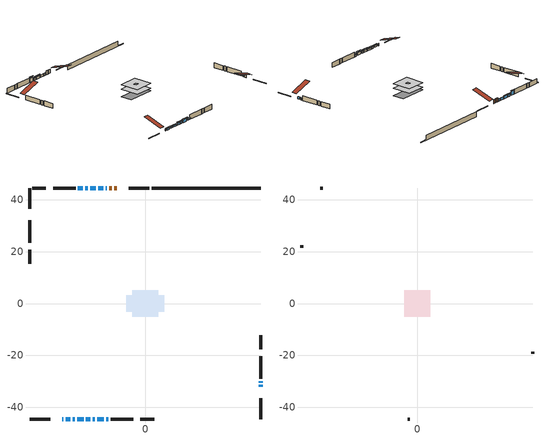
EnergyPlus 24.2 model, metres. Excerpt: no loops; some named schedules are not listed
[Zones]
conditioned space
 floor outside (Floor1 construction): -0.95,-0.95 -0.95,0.95 0.95,0.95 0.95,-0.95 z1.24
 floor outside (Floor2 construction): -0.75,-0.75 -0.75,0.75 0.75,0.75 0.75,-0.75 z1.24
 floor adiabatic (AdiabaticFloorConstruction): -5.09,-5.09 -5.09,5.09 5.09,5.09 5.09,-5.09 z1.24
 floor foundation (Slab1 construction): -7.31,-3.2 -7.31,3.2 7.31,3.2 7.31,-3.2 z-1.39
 wall outside (RimJoist1 construction): 1.52,44.51 -6.41,44.51 / -44.51,-44.51 -36.58,-44.51 / -44.51,44.51 -44.51,36.58 / 44.51,-44.51 44.51,-36.58 z1.24:1.54
 wall outside (AdiabaticWallConstruction 1): -10.92,44.51 -12,44.51 / -12.93,44.51 -13.84,44.51 z1.24:3.27
 wall outside (AdiabaticWallConstruction): -32.08,-44.51 -31.55,-44.51 / 44.51,-32.08 44.51,-31.4 / -14.77,44.51 -15.32,44.51 / -16.24,44.51 -18.11,44.51 / 44.51,-30.48 44.51,-29.93 / -19.04,44.51 -21.17,44.51 z1.24:2.46; -30.63,-44.51 -28.93,-44.51 / -26.26,-44.51 -23.76,-44.51 z1.24:2.05; -28,-44.51 -27.18,-44.51 / -15.04,-44.51 -14.23,-44.51 z1.24:2.06; -22.84,-44.51 -21.13,-44.51 / -20.21,-44.51 -19.39,-44.51 z1.24:2.38; -18.46,-44.51 -15.97,-44.51 z1.24:2.64; -22.1,44.51 -23.17,44.51 z1.24:2.31; -24.1,44.51 -25.93,44.51 z1.24:3.27
 wall outside (Wall1 construction): -26.86,44.51 -35.49,44.51 / -13.3,-44.51 -4.67,-44.51 / -44.51,32.07 -44.51,23.44 / 44.51,-29 44.51,-20.37 z1.24:3.68
 wall outside (Wall4 construction): -38.28,44.51 -43.58,44.51 / -1.88,-44.51 3.43,-44.51 / -44.51,20.65 -44.51,15.35 / 44.51,-17.58 44.51,-12.28 z1.24:3.68
 wall foundation (FoundationWall1 construction): 2.45,44.51,-1.39 2.45,44.51,1.24 40.31,44.51,1.24 40.31,44.51,-1.02 44.51,44.51,-1.02 44.51,44.51,-1.39
 window (WindowConstruction 8): -32.07,-44.51 -31.56,-44.51 z1.24:2.46
 window (WindowConstruction 7): 44.51,-32.07 44.51,-31.4 z1.24:2.46
 window (WindowConstruction 9): -30.63,-44.51 -28.93,-44.51 z1.24:2.05
 window (WindowConstruction 10): -28,-44.51 -27.18,-44.51 z1.24:2.05
 window (WindowConstruction 11): -26.25,-44.51 -23.76,-44.51 z1.24:2.05
 window (WindowConstruction 12): -14.77,44.51 -15.31,44.51 z1.24:2.46
 window (WindowConstruction 13): -16.24,44.51 -18.11,44.51 z1.24:2.46
 window (WindowConstruction 14): 44.51,-30.48 44.51,-29.93 z1.24:2.46
 window (WindowConstruction): -22.84,-44.51 -21.13,-44.51 z1.24:2.38
 window (WindowConstruction 1): -20.21,-44.51 -19.39,-44.51 z1.24:2.38
 window (WindowConstruction 2): -18.46,-44.51 -15.97,-44.51 z1.24:2.64
 window (WindowConstruction 3): -15.04,-44.51 -14.23,-44.51 z1.24:2.05
 window (WindowConstruction 4): -19.04,44.51 -21.17,44.51 z1.24:2.46
 window (WindowConstruction 5): -22.1,44.51 -23.17,44.51 z1.24:2.31
 window (WindowConstruction 6): -24.1,44.51 -25.93,44.51 z1.24:3.27
 door (Door): -10.92,44.51 -12,44.51 z1.24:3.27
 door (Door 1): -12.93,44.51 -13.84,44.51 z1.24:3.27
 ceiling adiabatic (AdiabaticFloorConstruction): 5.09,-5.09 5.09,5.09 -5.09,5.09 -5.09,-5.09 z1.24
attic - vented
 floor to conditioned space (Floor3 construction Reversed): -0.76,-0.76 -0.76,0.76 0.76,0.76 0.76,-0.76 z3.68
 floor to conditioned space (Floor4 construction Reversed): -5.09,-5.09 -5.09,5.09 5.09,5.09 5.09,-5.09 z3.68
 wall outside (Wall2 construction): -36.42,44.51 -37.35,44.51 / -3.74,-44.51 -2.81,-44.51 / -44.51,22.51 -44.51,21.58 / 44.51,-19.44 44.51,-18.51 z1.24:3.68
 roof outside (Roof1 construction): -9.99,44.51,3.68 -9.99,34.48,7.02 -7.34,34.48,7.02 -7.34,44.51,3.68; -33,-44.51,3.68 -33,-34.48,7.02 -35.65,-34.48,7.02 -35.65,-44.51,3.68; -44.51,33,3.68 -34.48,33,7.02 -34.48,35.65,7.02 -44.51,35.65,3.68; 44.51,-33,3.68 34.48,-33,7.02 34.48,-35.65,7.02 44.51,-35.65,3.68
shading: -28.55,-44.51 -31.01,-44.51 -31.01,-45.12 -28.55,-45.12 z2.43; -26.8,-44.51 -28.38,-44.51 -28.38,-45.12 -26.8,-45.12 z2.43; -23.38,-44.51 -26.64,-44.51 -26.64,-45.12 -23.38,-45.12 z2.43; -20.67,-44.51 -23.3,-44.51 -23.3,-44.97 -20.67,-44.97 z2.84; -18.93,-44.51 -20.67,-44.51 -20.67,-44.97 -18.93,-44.97 z2.84; -15.51,-44.51 -18.92,-44.51 -18.92,-44.97 -15.51,-44.97 z3.1; -13.77,-44.51 -15.5,-44.51 -15.5,-45.58 -13.77,-45.58 z2.51; -21.63,44.51 -18.58,44.51 -18.58,44.97 -21.63,44.97 z2.92; -23.63,44.51 -21.64,44.51 -21.64,44.97 -23.63,44.97 z2.77; -26.39,44.51 -23.64,44.51 -23.64,44.97 -26.39,44.97 z3.73
[Building]
Building 1: Terrain=Suburbs
[Site:Location]
Moncton Intl AP_NB: Latitude {deg}=46.11; Longitude {deg}=-64.68; Time Zone {hr}=-4; Elevation {m}=71; Keep Site Location Information=Yes
[Site:GroundTemperature:Shallow]
1.33672, -0.726403, -0.891626, 0.0874321, 4.0178, 7.92987, 11.3214, 13.4699, 13.6524, 11.905, 8.59993, 4.80787
[Site:WaterMainsTemperature]
Calculation Method=Schedule; Temperature Schedule=mains temperature schedule
[Material] Roughness=Rough; Thermal Absorptance=0.9
Name | Thickness {m} | Conductivity {W/m-K} | Density {kg/m3} | Specific Heat {J/kg-K} | Solar Absorptance | Visible Absorptance
asphalt or fiberglass shingles | 0.00635 | 0.162714 | 1121.4 | 1465.45 | 0.4 | 0.4
ceiling loosefill ins | 0.338667 | 0.0480833 | 16.02 | 1046.75 | 0.7 | 0.7
ceiling stud and cavity | 0.1397 | 0.455953 | 65.682 | 1177.47 | 0.7 | 0.7
ceiling stud and cavity 1 | 0.1397 | 0.088546 | 65.682 | 1177.47 | 0.7 | 0.7
concrete 4.0 in. | 0.1016 | 1.803125 | 2242.8 | 837.4 | 0.7 | 0.7
concrete 8.0 in. | 0.2032 | 1.803125 | 2242.8 | 837.4 | 0.7 | 0.7
door material | 0.04445 | 0.0451087 | 512.64 | 1214.23 | 0.7 | 0.7
exterior vertical ins | 0.0898603 | 0.029427 | 32.04 | 1214.23 | 0.7 | 0.7
floor covering | 0.0127 | 0.0433444 | 54.468 | 1339.84 | 0.6 | 0.6
floor rigid ins; wall rigid ins | 0.051816 | 0.029427 | 32.04 | 1214.23 | 0.7 | 0.7
floor rigid ins 1; wall rigid ins 1 | 0.512978 | 0.029427 | 32.04 | 1214.23 | 0.7 | 0.7
floor stud and cavity | 0.1397 | 0.0967298 | 92.3553 | 1139.71 | 0.7 | 0.7
floor stud and cavity 1 | 0.1397 | 0.0961437 | 92.3553 | 1139.71 | 0.7 | 0.7
floor stud and cavity 2 | 0.1397 | 1.75129 | 37.0049 | 1207.88 | 0.7 | 0.7
furniture material conditioned space 1 | 0.1524 | 0.115458 | 640.8 | 1214.23 | 0.6 | 0.6
gypsum board | 0.0127 | 0.160291 | 801 | 837.4 | 0.6 | 0.6
gypsum board 1 | 0.0127 | 0.160291 | 801 | 837.4 | 0.7 | 0.7
osb sheathing 0.5 in. | 0.0127 | 0.115458 | 512.64 | 1214.23 | 0.7 | 0.7
osb sheathing 0.75 in. | 0.01905 | 0.115458 | 512.64 | 1214.23 | 0.7 | 0.7
osb sheathing 2.0 in. | 0.0508 | 0.115458 | 512.64 | 1214.23 | 0.7 | 0.7
rim joist rigid ins | 0.103632 | 0.029427 | 32.04 | 1214.23 | 0.7 | 0.7
rim joist stud and cavity | 0.0508 | 0.0617007 | 125.044 | 1163.47 | 0.6 | 0.6
wall stud and cavity | 0.1397 | 0.170256 | 139.0536 | 1170.24 | 0.7 | 0.7
wall stud and cavity 1 | 0.0889 | 6.1454 | 50.32683 | 1063.81 | 0.6 | 0.6
wall stud and cavity 2 | 0.1397 | 0.203377 | 139.0536 | 1170.24 | 0.7 | 0.7
wall stud and cavity 3 | 0.0889 | 0.380278 | 52.3479 | 1209.89 | 0.7 | 0.7
wall stud and cavity 4 | 0.0889 | 0.391764 | 83.0341 | 1211.67 | 0.7 | 0.7
wood siding | 0.0254 | 0.102417 | 544.68 | 1172.36 | 0.4 | 0.4
wood siding 1 | 0.00254 | 0.102417 | 544.68 | 1172.36 | 0.4 | 0.4
wood siding 2; wood siding 3; wood siding 4 | 0.0254 | 0.102417 | 544.68 | 1172.36 | 0.7 | 0.7
[WindowMaterial:SimpleGlazingSystem]
Name | U-Factor {W/m2-K} | Solar Heat Gain Coefficient
WindowMaterial | 2.09064 | 0.55
WindowMaterial 1 | 2.174674 | 0.49
WindowMaterial 10 | 2.23202 | 0.45
WindowMaterial 11 | 1.98389 | 0.62
WindowMaterial 12 | 2.15821 | 0.5
WindowMaterial 2 | 1.94869 | 0.65
WindowMaterial 3 | 2.03216 | 0.58
WindowMaterial 4 | 2.137767 | 0.52
WindowMaterial 5 | 2.09689 | 0.54
WindowMaterial 6 | 2.12414 | 0.55
WindowMaterial 7 | 2.03329 | 0.58
WindowMaterial 8 | 3.08997 | 0.62
WindowMaterial 9 | 2.12868 | 0.52
[Construction]
AdiabaticFloorConstruction: floor stud and cavity 2, floor rigid ins 1, osb sheathing 0.75 in., floor covering
AdiabaticWallConstruction: wood siding 3, wall rigid ins 1, wall stud and cavity 3, gypsum board
AdiabaticWallConstruction 1: wood siding 4, wall rigid ins 1, wall stud and cavity 3, gypsum board
Door; Door 1: door material
Floor1 construction: floor stud and cavity, floor rigid ins, osb sheathing 0.75 in., floor covering
Floor2 construction: floor stud and cavity 1, floor rigid ins, osb sheathing 0.75 in., floor covering
Floor3 construction Reversed: gypsum board, ceiling stud and cavity, ceiling loosefill ins
Floor4 construction Reversed: gypsum board, ceiling stud and cavity 1, ceiling loosefill ins
FoundationWall1 construction: concrete 8.0 in., gypsum board 1
furniture construction conditioned space 1: furniture material conditioned space 1
PartitionWallConstruction: gypsum board, wall stud and cavity 4, gypsum board
RimJoist1 construction: wood siding 2, rim joist rigid ins, osb sheathing 2.0 in., rim joist stud and cavity
Roof1 construction: asphalt or fiberglass shingles
Slab1 construction: concrete 4.0 in.
Wall1 construction: wood siding, wall rigid ins, osb sheathing 0.5 in., wall stud and cavity, gypsum board
Wall2 construction: wood siding 1, wall stud and cavity 1
Wall4 construction: wood siding, wall rigid ins, osb sheathing 0.5 in., wall stud and cavity 2, gypsum board
WindowConstruction: WindowMaterial
WindowConstruction 1: WindowMaterial 1
WindowConstruction 10; WindowConstruction 12; WindowConstruction 14: WindowMaterial 10
WindowConstruction 11: WindowMaterial 11
WindowConstruction 13: WindowMaterial 12
WindowConstruction 2: WindowMaterial 2
WindowConstruction 3: WindowMaterial 3
WindowConstruction 4: WindowMaterial 4
WindowConstruction 5: WindowMaterial 5
WindowConstruction 6: WindowMaterial 6
WindowConstruction 7: WindowMaterial 7
WindowConstruction 8: WindowMaterial 8
WindowConstruction 9: WindowMaterial 9
[Zone] Multiplier=1; Part of Total Floor Area=Yes
Name | Volume {m3}
attic - vented | 57.5918
conditioned space | 516
[Space]
Name | Zone | Volume {m3}
attic - vented 1 | attic - vented | 57.5918
conditioned space 1 | conditioned space | 516
[ZoneInfiltration:EffectiveLeakageArea]
infil attic - vented 1: Zone or Space=attic - vented 1; Schedule=Always On Discrete; Effective Air Leakage Area {cm2}=3744.35; Stack Coefficient=0.000402103; Wind Coefficient=1.35484e-05
[ZoneMixing]
whole house fan mix: Zone or Space=attic - vented; Schedule=Always On Continuous; Design Flow Rate Calculation Method=Flow/Zone; Design Flow Rate {m3/s}=0; Source Zone or Space=conditioned space
[SurfaceProperty:ExposedFoundationPerimeter]
Slab1: Exposed Perimeter Calculation Method=TotalExposedPerimeter; Total Exposed Perimeter {m}=42.062
[InternalMass] Zone or ZoneList=conditioned space; Space or SpaceList=conditioned space 1
Name | Construction | Surface Area {m2}
furniture mass conditioned space 1 | furniture construction conditioned space 1 | 81.2801
partition wall mass | PartitionWallConstruction | 203.2
[Lights]
interior lighting: Zone or ZoneList or Space or SpaceList=conditioned space 1; Schedule=interior lighting schedule; Design Level Calculation Method=LightingLevel; Lighting Level {W}=343.2; Return Air Fraction=0; Fraction Radiant=0.6; Fraction Visible=0.2; Fraction Replaceable=1
[People]
occupants: Zone or ZoneList or Space or SpaceList=conditioned space 1; Number of People Schedule=occupants schedule; Number of People Calculation Method=People; Number of People=3; Fraction Radiant=0.314171; Sensible Heat Fraction=0.56303; Activity Level Schedule=occupants activity schedule; Carbon Dioxide Generation Rate {m3/s-W}=0; Enable ASHRAE 55 Comfort Warnings=No; Mean Radiant Temperature Calculation Type=EnclosureAveraged
[ElectricEquipment] Zone or ZoneList or Space or SpaceList=conditioned space 1; Design Level Calculation Method=EquipmentLevel
Name | Schedule | Design Level {W} | Fraction Latent | Fraction Radiant | Fraction Lost
clothes dryer | clothes dryer schedule | 140.772 | 0.015 | 0.081 | 0.85
clothes washer | clothes washer schedule | 32.1985 | 0.03 | 0.162 | 0.7
cooking range | cooking range schedule | 215.147 | 0.08 | 0.432 | 0.2
dishwasher | dishwasher schedule | 66.8632 | 0.3 | 0.18 | 0.4
fridge | fridge schedule | 72.9452 | 0 | 0.6 | 0
mech vent house fan | mech vent house fan schedule | 19.9167 | 0 | 0 | 0.5
mech vent house fan cfis | mech vent house fan cfis schedule | 0 | 0 | 0 | 0
mech vent range fan 0 | mech vent range fan 0 schedule | 57 | 0 | 0 | 1
misc plug loads | misc plug loads schedule | 494.7 | 0.045 | 0.513 | 0.1
whole house fan | Always On Discrete | 0 | 0 | 0 | 1
[OtherEquipment] Zone or ZoneList or Space or SpaceList=conditioned space 1; Design Level Calculation Method=EquipmentLevel
Name | Fuel Type | Schedule | Design Level {W} | Fraction Latent | Fraction Radiant | Fraction Lost
clothes dryer 1 | Electricity | clothes dryer schedule | 0 | 0.015 | 0.081 | 0.85
cooking range 1 | Electricity | cooking range schedule | 0 | 0.08 | 0.432 | 0.2
general water use latent | None | general water use schedule | 62.594 | 1 | 0 | 0
general water use sensible | None | general water use schedule | -61.6891 | 0 | 0.6 | 0
mech vent house fan latent load | None | Always On Discrete | 0 | 1 | 0 | 0
mech vent house fan sensible load | None | Always On Discrete | 0 | 0 | 0 | 0
water heater energy adjustment1 | Electricity | Always On Discrete | 0.01 | 0 | 0 | 1
[ZoneInfiltration:DesignFlowRate] Zone or ZoneList or Space or SpaceList=conditioned space 1; Schedule=Always On Discrete; Design Flow Rate Calculation Method=Flow/Zone; Design Flow Rate {m3/s}=0
infil flow; natural vent flow; whole house fan flow
[ZoneControl:Thermostat]
conditioned space Thermostat: Zone or ZoneList=conditioned space; Control Type Schedule=conditioned space Thermostat Schedule; Control 1=conditioned space temperature setpoint; Temperature Difference Between Cutout And Setpoint {deltaC}=0
[ThermostatSetpoint:DualSetpoint]
conditioned space temperature setpoint: Heating Setpoint Temperature Schedule=heating setpoint; Cooling Setpoint Temperature Schedule=cooling setpoint
[Zone equipment]
conditioned space: electric baseboard
[Foundation:Kiva]
Foundation Kiva 1: Initial Indoor Air Temperature {C}=18; Wall Height Above Grade {m}=1.23999; Wall Depth Below Slab {m}=0.2032; Custom Block Material Name 1=exterior vertical ins; Custom Block Depth 1 {m}=2.63; Custom Block X Position 1 {m}=0.2159; Custom Block Z Position 1 {m}=0
[Foundation:Kiva:Settings]
Soil Conductivity {W/m-K}=0.849921; Soil Density {kg/m3}=1842.3; Soil Specific Heat {J/kg-K}=418.7; Ground Solar Absorptivity=0.9; Ground Thermal Absorptivity=0.9; Ground Surface Roughness {m}=0.03; Far-Field Width {m}=40; Deep-Ground Boundary Condition=ZeroFlux; Deep-Ground Depth {m}=40; Minimum Cell Dimension {m}=0.2; Maximum Cell Growth Coefficient=3; Simulation Timestep=Timestep
[Exterior:Lights]
exterior lighting: Schedule=exterior lighting schedule; Design Level {W}=75.6
[EnergyManagementSystem:Sensor] Output:Variable or Output:Meter Index Key=conditioned space
Name | Output:Variable or Output:Meter
conditioned_space_clg_unmet_s | Zone Cooling Setpoint Not Met Time
conditioned_space_htg_unmet_s | Zone Heating Setpoint Not Met Time
fridge_tin_s; tin_s; tin_s_1 | Zone Mean Air Temperature
tout_s | Zone Outdoor Air Drybulb Temperature
win_s | Zone Air Humidity Ratio
[Schedule:Constant]
Name | Hourly Value
Always On Continuous; mech vent house fan schedule; mech vent house fan cfis schedule; Always On Discrete | 1
occupants activity schedule | 117.228
fridge schedule | 0
[Schedule:Week:Daily]
interior lighting schedule Week Rule - Jan1-Jan27: interior lighting schedule day, interior lighting schedule day, interior lighting schedule day, interior lighting schedule day, interior lighting schedule day, interior lighting schedule day, interior lighting schedule day, interior lighting schedule default day, interior lighting schedule default day, interior lighting schedule default day, interior lighting schedule default day, interior lighting schedule default day
interior lighting schedule Week Rule - Jan28-Feb3: interior lighting schedule day, interior lighting schedule day, interior lighting schedule day, interior lighting schedule day, interior lighting schedule day 1, interior lighting schedule day 1, interior lighting schedule day 1, interior lighting schedule default day, interior lighting schedule default day, interior lighting schedule default day, interior lighting schedule default day, interior lighting schedule default day
interior lighting schedule Week Rule - Feb4-Feb24: interior lighting schedule day 1, interior lighting schedule day 1, interior lighting schedule day 1, interior lighting schedule day 1, interior lighting schedule day 1, interior lighting schedule day 1, interior lighting schedule day 1, interior lighting schedule default day, interior lighting schedule default day, interior lighting schedule default day, interior lighting schedule default day, interior lighting schedule default day
interior lighting schedule Week Rule - Feb25-Mar3: interior lighting schedule day 1, interior lighting schedule day 1, interior lighting schedule day 1, interior lighting schedule day 1, interior lighting schedule day 2, interior lighting schedule day 2, interior lighting schedule day 2, interior lighting schedule default day, interior lighting schedule default day, interior lighting schedule default day, interior lighting schedule default day, interior lighting schedule default day
interior lighting schedule Week Rule - Mar4-Mar31: interior lighting schedule day 2, interior lighting schedule day 2, interior lighting schedule day 2, interior lighting schedule day 2, interior lighting schedule day 2, interior lighting schedule day 2, interior lighting schedule day 2, interior lighting schedule default day, interior lighting schedule default day, interior lighting schedule default day, interior lighting schedule default day, interior lighting schedule default day
interior lighting schedule Week Rule - Apr1-Apr28: interior lighting schedule day 3, interior lighting schedule day 3, interior lighting schedule day 3, interior lighting schedule day 3, interior lighting schedule day 3, interior lighting schedule day 3, interior lighting schedule day 3, interior lighting schedule default day, interior lighting schedule default day, interior lighting schedule default day, interior lighting schedule default day, interior lighting schedule default day
interior lighting schedule Week Rule - Apr29-May5: interior lighting schedule day 3, interior lighting schedule day 3, interior lighting schedule day 4, interior lighting schedule day 4, interior lighting schedule day 4, interior lighting schedule day 4, interior lighting schedule day 4, interior lighting schedule default day, interior lighting schedule default day, interior lighting schedule default day, interior lighting schedule default day, interior lighting schedule default day
interior lighting schedule Week Rule - May6-May26: interior lighting schedule day 4, interior lighting schedule day 4, interior lighting schedule day 4, interior lighting schedule day 4, interior lighting schedule day 4, interior lighting schedule day 4, interior lighting schedule day 4, interior lighting schedule default day, interior lighting schedule default day, interior lighting schedule default day, interior lighting schedule default day, interior lighting schedule default day
interior lighting schedule Week Rule - May27-Jun2: interior lighting schedule day 4, interior lighting schedule day 4, interior lighting schedule day 4, interior lighting schedule day 4, interior lighting schedule day 4, interior lighting schedule day 5, interior lighting schedule day 5, interior lighting schedule default day, interior lighting schedule default day, interior lighting schedule default day, interior lighting schedule default day, interior lighting schedule default day
interior lighting schedule Week Rule - Jun3-Jun30: interior lighting schedule day 5, interior lighting schedule day 5, interior lighting schedule day 5, interior lighting schedule day 5, interior lighting schedule day 5, interior lighting schedule day 5, interior lighting schedule day 5, interior lighting schedule default day, interior lighting schedule default day, interior lighting schedule default day, interior lighting schedule default day, interior lighting schedule default day
interior lighting schedule Week Rule - Jul1-Jul28: interior lighting schedule day 6, interior lighting schedule day 6, interior lighting schedule day 6, interior lighting schedule day 6, interior lighting schedule day 6, interior lighting schedule day 6, interior lighting schedule day 6, interior lighting schedule default day, interior lighting schedule default day, interior lighting schedule default day, interior lighting schedule default day, interior lighting schedule default day
interior lighting schedule Week Rule - Jul29-Aug4: interior lighting schedule day 6, interior lighting schedule day 6, interior lighting schedule day 6, interior lighting schedule day 7, interior lighting schedule day 7, interior lighting schedule day 7, interior lighting schedule day 7, interior lighting schedule default day, interior lighting schedule default day, interior lighting schedule default day, interior lighting schedule default day, interior lighting schedule default day
interior lighting schedule Week Rule - Aug5-Aug25: interior lighting schedule day 7, interior lighting schedule day 7, interior lighting schedule day 7, interior lighting schedule day 7, interior lighting schedule day 7, interior lighting schedule day 7, interior lighting schedule day 7, interior lighting schedule default day, interior lighting schedule default day, interior lighting schedule default day, interior lighting schedule default day, interior lighting schedule default day
interior lighting schedule Week Rule - Aug26-Sep1: interior lighting schedule day 7, interior lighting schedule day 7, interior lighting schedule day 7, interior lighting schedule day 7, interior lighting schedule day 7, interior lighting schedule day 7, interior lighting schedule day 8, interior lighting schedule default day, interior lighting schedule default day, interior lighting schedule default day, interior lighting schedule default day, interior lighting schedule default day
interior lighting schedule Week Rule - Sep2-Sep29: interior lighting schedule day 8, interior lighting schedule day 8, interior lighting schedule day 8, interior lighting schedule day 8, interior lighting schedule day 8, interior lighting schedule day 8, interior lighting schedule day 8, interior lighting schedule default day, interior lighting schedule default day, interior lighting schedule default day, interior lighting schedule default day, interior lighting schedule default day
interior lighting schedule Week Rule - Sep30-Oct6: interior lighting schedule day 8, interior lighting schedule day 9, interior lighting schedule day 9, interior lighting schedule day 9, interior lighting schedule day 9, interior lighting schedule day 9, interior lighting schedule day 9, interior lighting schedule default day, interior lighting schedule default day, interior lighting schedule default day, interior lighting schedule default day, interior lighting schedule default day
interior lighting schedule Week Rule - Oct7-Oct27: interior lighting schedule day 9, interior lighting schedule day 9, interior lighting schedule day 9, interior lighting schedule day 9, interior lighting schedule day 9, interior lighting schedule day 9, interior lighting schedule day 9, interior lighting schedule default day, interior lighting schedule default day, interior lighting schedule default day, interior lighting schedule default day, interior lighting schedule default day
interior lighting schedule Week Rule - Oct28-Nov3: interior lighting schedule day 9, interior lighting schedule day 9, interior lighting schedule day 9, interior lighting schedule day 9, interior lighting schedule day 10, interior lighting schedule day 10, interior lighting schedule day 10, interior lighting schedule default day, interior lighting schedule default day, interior lighting schedule default day, interior lighting schedule default day, interior lighting schedule default day
interior lighting schedule Week Rule - Nov4-Nov24: interior lighting schedule day 10, interior lighting schedule day 10, interior lighting schedule day 10, interior lighting schedule day 10, interior lighting schedule day 10, interior lighting schedule day 10, interior lighting schedule day 10, interior lighting schedule default day, interior lighting schedule default day, interior lighting schedule default day, interior lighting schedule default day, interior lighting schedule default day
interior lighting schedule Week Rule - Nov25-Dec1: interior lighting schedule day 10, interior lighting schedule day 10, interior lighting schedule day 10, interior lighting schedule day 10, interior lighting schedule day 10, interior lighting schedule day 10, interior lighting schedule day 11, interior lighting schedule default day, interior lighting schedule default day, interior lighting schedule default day, interior lighting schedule default day, interior lighting schedule default day
interior lighting schedule Week Rule - Dec2-Dec31: interior lighting schedule day 11, interior lighting schedule day 11, interior lighting schedule day 11, interior lighting schedule day 11, interior lighting schedule day 11, interior lighting schedule day 11, interior lighting schedule day 11, interior lighting schedule default day, interior lighting schedule default day, interior lighting schedule default day, interior lighting schedule default day, interior lighting schedule default day
occupants schedule Week Rule - Jan1-Dec31: occupants schedule day, occupants schedule day, occupants schedule day, occupants schedule day, occupants schedule day, occupants schedule day, occupants schedule day, occupants schedule default day, occupants schedule default day, occupants schedule default day, occupants schedule default day, occupants schedule default day
clothes dryer schedule Week Rule - Jan1-Dec31: clothes dryer schedule day, clothes dryer schedule day, clothes dryer schedule day, clothes dryer schedule day, clothes dryer schedule day, clothes dryer schedule day, clothes dryer schedule day, clothes dryer schedule default day, clothes dryer schedule default day, clothes dryer schedule default day, clothes dryer schedule default day, clothes dryer schedule default day
clothes washer schedule Week Rule - Jan1-Dec31: clothes washer schedule day, clothes washer schedule day, clothes washer schedule day, clothes washer schedule day, clothes washer schedule day, clothes washer schedule day, clothes washer schedule day, clothes washer schedule default day, clothes washer schedule default day, clothes washer schedule default day, clothes washer schedule default day, clothes washer schedule default day
cooking range schedule Week Rule - Jan1-Dec31: cooking range schedule day, cooking range schedule day, cooking range schedule day, cooking range schedule day, cooking range schedule day, cooking range schedule day, cooking range schedule day, cooking range schedule default day, cooking range schedule default day, cooking range schedule default day, cooking range schedule default day, cooking range schedule default day
dishwasher schedule Week Rule - Jan1-Dec31: dishwasher schedule day, dishwasher schedule day, dishwasher schedule day, dishwasher schedule day, dishwasher schedule day, dishwasher schedule day, dishwasher schedule day, dishwasher schedule default day, dishwasher schedule default day, dishwasher schedule default day, dishwasher schedule default day, dishwasher schedule default day
mech vent range fan 0 schedule Week Rule - Jan1-Dec31: mech vent range fan 0 schedule day, mech vent range fan 0 schedule day, mech vent range fan 0 schedule day, mech vent range fan 0 schedule day, mech vent range fan 0 schedule day, mech vent range fan 0 schedule day, mech vent range fan 0 schedule day, mech vent range fan 0 schedule default day, mech vent range fan 0 schedule default day, mech vent range fan 0 schedule default day, mech vent range fan 0 schedule default day, mech vent range fan 0 schedule default day
misc plug loads schedule Week Rule - Jan1-Dec31: misc plug loads schedule day, misc plug loads schedule day, misc plug loads schedule day, misc plug loads schedule day, misc plug loads schedule day, misc plug loads schedule day, misc plug loads schedule day, misc plug loads schedule default day, misc plug loads schedule default day, misc plug loads schedule default day, misc plug loads schedule default day, misc plug loads schedule default day
general water use schedule Week Rule - Jan1-Dec31: general water use schedule day, general water use schedule day, general water use schedule day, general water use schedule day, general water use schedule day, general water use schedule day, general water use schedule day, general water use schedule default day, general water use schedule default day, general water use schedule default day, general water use schedule default day, general water use schedule default day
exterior lighting schedule Week Rule - Jan1-Jan27: exterior lighting schedule day, exterior lighting schedule day, exterior lighting schedule day, exterior lighting schedule day, exterior lighting schedule day, exterior lighting schedule day, exterior lighting schedule day, exterior lighting schedule default day, exterior lighting schedule default day, exterior lighting schedule default day, exterior lighting schedule default day, exterior lighting schedule default day
exterior lighting schedule Week Rule - Jan28-Feb3: exterior lighting schedule day, exterior lighting schedule day, exterior lighting schedule day, exterior lighting schedule day, exterior lighting schedule day 1, exterior lighting schedule day 1, exterior lighting schedule day 1, exterior lighting schedule default day, exterior lighting schedule default day, exterior lighting schedule default day, exterior lighting schedule default day, exterior lighting schedule default day
exterior lighting schedule Week Rule - Feb4-Feb24: exterior lighting schedule day 1, exterior lighting schedule day 1, exterior lighting schedule day 1, exterior lighting schedule day 1, exterior lighting schedule day 1, exterior lighting schedule day 1, exterior lighting schedule day 1, exterior lighting schedule default day, exterior lighting schedule default day, exterior lighting schedule default day, exterior lighting schedule default day, exterior lighting schedule default day
exterior lighting schedule Week Rule - Feb25-Mar3: exterior lighting schedule day 1, exterior lighting schedule day 1, exterior lighting schedule day 1, exterior lighting schedule day 1, exterior lighting schedule day 2, exterior lighting schedule day 2, exterior lighting schedule day 2, exterior lighting schedule default day, exterior lighting schedule default day, exterior lighting schedule default day, exterior lighting schedule default day, exterior lighting schedule default day
exterior lighting schedule Week Rule - Mar4-Mar31: exterior lighting schedule day 2, exterior lighting schedule day 2, exterior lighting schedule day 2, exterior lighting schedule day 2, exterior lighting schedule day 2, exterior lighting schedule day 2, exterior lighting schedule day 2, exterior lighting schedule default day, exterior lighting schedule default day, exterior lighting schedule default day, exterior lighting schedule default day, exterior lighting schedule default day
exterior lighting schedule Week Rule - Apr1-Apr28: exterior lighting schedule day 3, exterior lighting schedule day 3, exterior lighting schedule day 3, exterior lighting schedule day 3, exterior lighting schedule day 3, exterior lighting schedule day 3, exterior lighting schedule day 3, exterior lighting schedule default day, exterior lighting schedule default day, exterior lighting schedule default day, exterior lighting schedule default day, exterior lighting schedule default day
exterior lighting schedule Week Rule - Apr29-May5: exterior lighting schedule day 3, exterior lighting schedule day 3, exterior lighting schedule day 4, exterior lighting schedule day 4, exterior lighting schedule day 4, exterior lighting schedule day 4, exterior lighting schedule day 4, exterior lighting schedule default day, exterior lighting schedule default day, exterior lighting schedule default day, exterior lighting schedule default day, exterior lighting schedule default day
exterior lighting schedule Week Rule - May6-May26: exterior lighting schedule day 4, exterior lighting schedule day 4, exterior lighting schedule day 4, exterior lighting schedule day 4, exterior lighting schedule day 4, exterior lighting schedule day 4, exterior lighting schedule day 4, exterior lighting schedule default day, exterior lighting schedule default day, exterior lighting schedule default day, exterior lighting schedule default day, exterior lighting schedule default day
exterior lighting schedule Week Rule - May27-Jun2: exterior lighting schedule day 4, exterior lighting schedule day 4, exterior lighting schedule day 4, exterior lighting schedule day 4, exterior lighting schedule day 4, exterior lighting schedule day 5, exterior lighting schedule day 5, exterior lighting schedule default day, exterior lighting schedule default day, exterior lighting schedule default day, exterior lighting schedule default day, exterior lighting schedule default day
exterior lighting schedule Week Rule - Jun3-Jun30: exterior lighting schedule day 5, exterior lighting schedule day 5, exterior lighting schedule day 5, exterior lighting schedule day 5, exterior lighting schedule day 5, exterior lighting schedule day 5, exterior lighting schedule day 5, exterior lighting schedule default day, exterior lighting schedule default day, exterior lighting schedule default day, exterior lighting schedule default day, exterior lighting schedule default day
exterior lighting schedule Week Rule - Jul1-Jul28: exterior lighting schedule day 6, exterior lighting schedule day 6, exterior lighting schedule day 6, exterior lighting schedule day 6, exterior lighting schedule day 6, exterior lighting schedule day 6, exterior lighting schedule day 6, exterior lighting schedule default day, exterior lighting schedule default day, exterior lighting schedule default day, exterior lighting schedule default day, exterior lighting schedule default day
exterior lighting schedule Week Rule - Jul29-Aug4: exterior lighting schedule day 6, exterior lighting schedule day 6, exterior lighting schedule day 6, exterior lighting schedule day 7, exterior lighting schedule day 7, exterior lighting schedule day 7, exterior lighting schedule day 7, exterior lighting schedule default day, exterior lighting schedule default day, exterior lighting schedule default day, exterior lighting schedule default day, exterior lighting schedule default day
exterior lighting schedule Week Rule - Aug5-Aug25: exterior lighting schedule day 7, exterior lighting schedule day 7, exterior lighting schedule day 7, exterior lighting schedule day 7, exterior lighting schedule day 7, exterior lighting schedule day 7, exterior lighting schedule day 7, exterior lighting schedule default day, exterior lighting schedule default day, exterior lighting schedule default day, exterior lighting schedule default day, exterior lighting schedule default day
exterior lighting schedule Week Rule - Aug26-Sep1: exterior lighting schedule day 7, exterior lighting schedule day 7, exterior lighting schedule day 7, exterior lighting schedule day 7, exterior lighting schedule day 7, exterior lighting schedule day 7, exterior lighting schedule day 8, exterior lighting schedule default day, exterior lighting schedule default day, exterior lighting schedule default day, exterior lighting schedule default day, exterior lighting schedule default day
[Schedule:Year]
interior lighting schedule: interior lighting schedule Week Rule - Jan1-Jan27, 1, 1, 1, 27, interior lighting schedule Week Rule - Jan28-Feb3, 1, 28, 2, 3, interior lighting schedule Week Rule - Feb4-Feb24, 2, 4, 2, 24, interior lighting schedule Week Rule - Feb25-Mar3, 2, 25, 3, 3, interior lighting schedule Week Rule - Mar4-Mar31, 3, 4, 3, 31, interior lighting schedule Week Rule - Apr1-Apr28, 4, 1, 4, 28, interior lighting schedule Week Rule - Apr29-May5, 4, 29, 5, 5, interior lighting schedule Week Rule - May6-May26, 5, 6, 5, 26, interior lighting schedule Week Rule - May27-Jun2, 5, 27, 6, 2, interior lighting schedule Week Rule - Jun3-Jun30, 6, 3, 6, 30, interior lighting schedule Week Rule - Jul1-Jul28, 7, 1, 7, 28, interior lighting schedule Week Rule - Jul29-Aug4, 7, 29, 8, 4, interior lighting schedule Week Rule - Aug5-Aug25, 8, 5, 8, 25, interior lighting schedule Week Rule - Aug26-Sep1, 8, 26, 9, 1, interior lighting schedule Week Rule - Sep2-Sep29, 9, 2, 9, 29, interior lighting schedule Week Rule - Sep30-Oct6, 9, 30, 10, 6, interior lighting schedule Week Rule - Oct7-Oct27, 10, 7, 10, 27, interior lighting schedule Week Rule - Oct28-Nov3, 10, 28, 11, 3, interior lighting schedule Week Rule - Nov4-Nov24, 11, 4, 11, 24, interior lighting schedule Week Rule - Nov25-Dec1, 11, 25, 12, 1, interior lighting schedule Week Rule - Dec2-Dec31, 12, 2, 12, 31
occupants schedule: occupants schedule Week Rule - Jan1-Dec31, 1, 1, 12, 31
clothes dryer schedule: clothes dryer schedule Week Rule - Jan1-Dec31, 1, 1, 12, 31
clothes washer schedule: clothes washer schedule Week Rule - Jan1-Dec31, 1, 1, 12, 31
cooking range schedule: cooking range schedule Week Rule - Jan1-Dec31, 1, 1, 12, 31
dishwasher schedule: dishwasher schedule Week Rule - Jan1-Dec31, 1, 1, 12, 31
mech vent range fan 0 schedule: mech vent range fan 0 schedule Week Rule - Jan1-Dec31, 1, 1, 12, 31
misc plug loads schedule: misc plug loads schedule Week Rule - Jan1-Dec31, 1, 1, 12, 31
general water use schedule: general water use schedule Week Rule - Jan1-Dec31, 1, 1, 12, 31
exterior lighting schedule: exterior lighting schedule Week Rule - Jan1-Jan27, 1, 1, 1, 27, exterior lighting schedule Week Rule - Jan28-Feb3, 1, 28, 2, 3, exterior lighting schedule Week Rule - Feb4-Feb24, 2, 4, 2, 24, exterior lighting schedule Week Rule - Feb25-Mar3, 2, 25, 3, 3, exterior lighting schedule Week Rule - Mar4-Mar31, 3, 4, 3, 31, exterior lighting schedule Week Rule - Apr1-Apr28, 4, 1, 4, 28, exterior lighting schedule Week Rule - Apr29-May5, 4, 29, 5, 5, exterior lighting schedule Week Rule - May6-May26, 5, 6, 5, 26, exterior lighting schedule Week Rule - May27-Jun2, 5, 27, 6, 2, exterior lighting schedule Week Rule - Jun3-Jun30, 6, 3, 6, 30, exterior lighting schedule Week Rule - Jul1-Jul28, 7, 1, 7, 28, exterior lighting schedule Week Rule - Jul29-Aug4, 7, 29, 8, 4, exterior lighting schedule Week Rule - Aug5-Aug25, 8, 5, 8, 25, exterior lighting schedule Week Rule - Aug26-Sep1, 8, 26, 9, 1, exterior lighting schedule Week Rule - Sep2-Sep29, 9, 2, 9, 29, exterior lighting schedule Week Rule - Sep30-Oct6, 9, 30, 10, 6, exterior lighting schedule Week Rule - Oct7-Oct27, 10, 7, 10, 27, exterior lighting schedule Week Rule - Oct28-Nov3, 10, 28, 11, 3, exterior lighting schedule Week Rule - Nov4-Nov24, 11, 4, 11, 24, exterior lighting schedule Week Rule - Nov25-Dec1, 11, 25, 12, 1, exterior lighting schedule Week Rule - Dec2-Dec31, 12, 2, 12, 31
[Schedule:Compact]
conditioned space Thermostat Schedule: Through: 12/31, For: AllDays, Until: 24:00, 4
mains temperature schedule: Through: 01/01, For: AllDays, Until: 24:00, 6.09, Through: 01/02, For: AllDays, Until: 24:00, 6.02167, Through: 01/03, For: AllDays, Until: 24:00, 5.95444, Through: 01/04, For: AllDays, Until: 24:00, 5.88833, Through: 01/05, For: AllDays, Until: 24:00, 5.82333, Through: 01/06, For: AllDays, Until: 24:00, 5.75944, Through: 01/07, For: AllDays, Until: 24:00, 5.69667, Through: 01/08, For: AllDays, Until: 24:00, 5.635, Through: 01/09, For: AllDays, Until: 24:00, 5.57444, Through: 01/10, For: AllDays, Until: 24:00, 5.515, Through: 01/11, For: AllDays, Until: 24:00, 5.45722, Through: 01/12, For: AllDays, Until: 24:00, 5.4, Through: 01/13, For: AllDays, Until: 24:00, 5.34444, Through: 01/14, For: AllDays, Until: 24:00, 5.29, Through: 01/15, For: AllDays, Until: 24:00, 5.23667, Through: 01/16, For: AllDays, Until: 24:00, 5.18444, Through: 01/17, For: AllDays, Until: 24:00, 5.13389, Through: 01/18, For: AllDays, Until: 24:00, 5.085, Through: 01/19, For: AllDays, Until: 24:00, 5.03667, Through: 01/20, For: AllDays, Until: 24:00, 4.99, Through: 01/21, For: AllDays, Until: 24:00, 4.94444, Through: 01/22, For: AllDays, Until: 24:00, 4.90056, Through: 01/23, For: AllDays, Until: 24:00, 4.85833, Through: 01/24, For: AllDays, Until: 24:00, 4.81722, Through: 01/25, For: AllDays, Until: 24:00, 4.77722, Through: 01/26, For: AllDays, Until: 24:00, 4.73889, Through: 01/27, For: AllDays, Until: 24:00, 4.70167, Through: 01/28, For: AllDays, Until: 24:00, 4.66611, Through: 01/29, For: AllDays, Until: 24:00, 4.63222, Through: 01/30, For: AllDays, Until: 24:00, 4.59944, Through: 01/31, For: AllDays, Until: 24:00, 4.56833, Through: 02/01, For: AllDays, Until: 24:00, 4.53889, Through: 02/02, For: AllDays, Until: 24:00, 4.51056, Through: 02/03, For: AllDays, Until: 24:00, 4.48389, Through: 02/04, For: AllDays, Until: 24:00, 4.45889, Through: 02/05, For: AllDays, Until: 24:00, 4.435, Through: 02/06, For: AllDays, Until: 24:00, 4.41278, Through: 02/07, For: AllDays, Until: 24:00, 4.39222, Through: 02/08, For: AllDays, Until: 24:00, 4.37333, Through: 02/09, For: AllDays, Until: 24:00, 4.35556, Through: 02/10, For: AllDays, Until: 24:00, 4.33944, Through: 02/11, For: AllDays, Until: 24:00, 4.325, Through: 02/12, For: AllDays, Until: 24:00, 4.31222, Through: 02/13, For: AllDays, Until: 24:00, 4.30056, Through: 02/14, For: AllDays, Until: 24:00, 4.29056, Through: 02/15, For: AllDays, Until: 24:00, 4.28222, Through: 02/16, For: AllDays, Until: 24:00, 4.27556, Through: 02/17, For: AllDays, Until: 24:00, 4.27056, Through: 02/18, For: AllDays, Until: 24:00, 4.26667, Through: 02/19, For: AllDays, Until: 24:00, 4.265, Through: 02/20, For: AllDays, Until: 24:00, 4.26444, Through: 02/21, For: AllDays, Until: 24:00, 4.26556, Through: 02/22, For: AllDays, Until: 24:00, 4.26833, Through: 02/23, For: AllDays, Until: 24:00, 4.27222, Through: 02/24, For: AllDays, Until: 24:00, 4.27833, Through: 02/25, For: AllDays, Until: 24:00, 4.28556, Through: 02/26, For: AllDays, Until: 24:00, 4.29444, Through: 02/27, For: AllDays, Until: 24:00, 4.305, Through: 02/28, For: AllDays, Until: 24:00, 4.31667, Through: 03/01, For: AllDays, Until: 24:00, 4.33056, Through: 03/02, For: AllDays, Until: 24:00, 4.34556, Through: 03/03, For: AllDays, Until: 24:00, 4.36222, Through: 03/04, For: AllDays, Until: 24:00, 4.38, Through: 03/05, For: AllDays, Until: 24:00, 4.4, Through: 03/06, For: AllDays, Until: 24:00, 4.42111, Through: 03/07, For: AllDays, Until: 24:00, 4.44389, Through: 03/08, For: AllDays, Until: 24:00, 4.46833, Through: 03/09, For: AllDays, Until: 24:00, 4.49389, Through: 03/10, For: AllDays, Until: 24:00, 4.52111, Through: 03/11, For: AllDays, Until: 24:00, 4.55, Through: 03/12, For: AllDays, Until: 24:00, 4.58, Through: 03/13, For: AllDays, Until: 24:00, 4.61167, Through: 03/14, For: AllDays, Until: 24:00, 4.645, Through: 03/15, For: AllDays, Until: 24:00, 4.67944, Through: 03/16, For: AllDays, Until: 24:00, 4.71556, Through: 03/17, For: AllDays, Until: 24:00, 4.75333, Through: 03/18, For: AllDays, Until: 24:00, 4.79222, Through: 03/19, For: AllDays, Until: 24:00, 4.83222, Through: 03/20, For: AllDays, Until: 24:00, 4.87444, Through: 03/21, For: AllDays, Until: 24:00, 4.91722, Through: 03/22, For: AllDays, Until: 24:00, 4.96167, Through: 03/23, For: AllDays, Until: 24:00, 5.00778, Through: 03/24, For: AllDays, Until: 24:00, 5.055, Through: 03/25, For: AllDays, Until: 24:00, 5.10333, Through: 03/26, For: AllDays, Until: 24:00, 5.15333, Through: 03/27, For: AllDays, Until: 24:00, 5.20444, Through: 03/28, For: AllDays, Until: 24:00, 5.25667, Through: 03/29, For: AllDays, Until: 24:00, 5.31056, Through: 03/30, For: AllDays, Until: 24:00, 5.36556, Through: 03/31, For: AllDays, Until: 24:00, 5.42167, Through: 04/01, For: AllDays, Until: 24:00, 5.47889, Through: 04/02, For: AllDays, Until: 24:00, 5.53778, Through: 04/03, For: AllDays, Until: 24:00, 5.59722, Through: 04/04, For: AllDays, Until: 24:00, 5.65833, Through: 04/05, For: AllDays, Until: 24:00, 5.72056, Through: 04/06, For: AllDays, Until: 24:00, 5.78389, Through: 04/07, For: AllDays, Until: 24:00, 5.84833, Through: 04/08, For: AllDays, Until: 24:00, 5.91333, Through: 04/09, For: AllDays, Until: 24:00, 5.98, Through: 04/10, For: AllDays, Until: 24:00, 6.04778, Through: 04/11, For: AllDays, Until: 24:00, 6.11667, Through: 04/12, For: AllDays, Until: 24:00, 6.18611, Through: 04/13, For: AllDays, Until: 24:00, 6.25667, Through: 04/14, For: AllDays, Until: 24:00, 6.32833, Through: 04/15, For: AllDays, Until: 24:00, 6.40111, Through: 04/16, For: AllDays, Until: 24:00, 6.47444, Through: 04/17, For: AllDays, Until: 24:00, 6.54889, Through: 04/18, For: AllDays, Until: 24:00, 6.62444, Through: 04/19, For: AllDays, Until: 24:00, 6.70056, Through: 04/20, For: AllDays, Until: 24:00, 6.77722, Through: 04/21, For: AllDays, Until: 24:00, 6.85556, Through: 04/22, For: AllDays, Until: 24:00, 6.93389, Through: 04/23, For: AllDays, Until: 24:00, 7.01333, Through: 04/24, For: AllDays, Until: 24:00, 7.09333, Through: 04/25, For: AllDays, Until: 24:00, 7.17444, Through: 04/26, For: AllDays, Until: 24:00, 7.25611, Through: 04/27, For: AllDays, Until: 24:00, 7.33833, Through: 04/28, For: AllDays, Until: 24:00, 7.42111, Through: 04/29, For: AllDays, Until: 24:00, 7.505, Through: 04/30, For: AllDays, Until: 24:00, 7.58889, Through: 05/01, For: AllDays, Until: 24:00, 7.67389, Through: 05/02, For: AllDays, Until: 24:00, 7.75889, Through: 05/03, For: AllDays, Until: 24:00, 7.845, Through: 05/04, For: AllDays, Until: 24:00, 7.93111, Through: 05/05, For: AllDays, Until: 24:00, 8.01833, Through: 05/06, For: AllDays, Until: 24:00, 8.10556, Through: 05/07, For: AllDays, Until: 24:00, 8.19333, Through: 05/08, For: AllDays, Until: 24:00, 8.28111, Through: 05/09, For: AllDays, Until: 24:00, 8.36944, Through: 05/10, For: AllDays, Until: 24:00, 8.45833, Through: 05/11, For: AllDays, Until: 24:00, 8.54778, Through: 05/12, For: AllDays, Until: 24:00, 8.63722, Through: 05/13, For: AllDays, Until: 24:00, 8.72667, Through: 05/14, For: AllDays, Until: 24:00, 8.81667, Through: 05/15, For: AllDays, Until: 24:00, 8.90722, Through: 05/16, For: AllDays, Until: 24:00, 8.99722, Through: 05/17, For: AllDays, Until: 24:00, 9.08778, Through: 05/18, For: AllDays, Until: 24:00, 9.17889, Through: 05/19, For: AllDays, Until: 24:00, 9.26944, Through: 05/20, For: AllDays, Until: 24:00, 9.36056, Through: 05/21, For: AllDays, Until: 24:00, 9.45111, Through: 05/22, For: AllDays, Until: 24:00, 9.54222, Through: 05/23, For: AllDays, Until: 24:00, 9.63333, Through: 05/24, For: AllDays, Until: 24:00, 9.72389, Through: 05/25, For: AllDays, Until: 24:00, 9.815, Through: 05/26, For: AllDays, Until: 24:00, 9.90556, Through: 05/27, For: AllDays, Until: 24:00, 9.99667, Through: 05/28, For: AllDays, Until: 24:00, 10.0872, Through: 05/29, For: AllDays, Until: 24:00, 10.1772, Through: 05/30, For: AllDays, Until: 24:00, 10.2678, Through: 05/31, For: AllDays, Until: 24:00, 10.3578, Through: 06/01, For: AllDays, Until: 24:00, 10.4472, Through: 06/02, For: AllDays, Until: 24:00, 10.5367, Through: 06/03, For: AllDays, Until: 24:00, 10.6261, Through: 06/04, For: AllDays, Until: 24:00, 10.715, Through: 06/05, For: AllDays, Until: 24:00, 10.8033, Through: 06/06, For: AllDays, Until: 24:00, 10.8917, Through: 06/07, For: AllDays, Until: 24:00, 10.9794, Through: 06/08, For: AllDays, Until: 24:00, 11.0667, Through: 06/09, For: AllDays, Until: 24:00, 11.1539, Through: 06/10, For: AllDays, Until: 24:00, 11.24, Through: 06/11, For: AllDays, Until: 24:00, 11.3261, Through: 06/12, For: AllDays, Until: 24:00, 11.4117, Through: 06/13, For: AllDays, Until: 24:00, 11.4967, Through: 06/14, For: AllDays, Until: 24:00, 11.5806, Through: 06/15, For: AllDays, Until: 24:00, 11.6644, Through: 06/16, For: AllDays, Until: 24:00, 11.7472, Through: 06/17, For: AllDays, Until: 24:00, 11.83, Through: 06/18, For: AllDays, Until: 24:00, 11.9117, Through: 06/19, For: AllDays, Until: 24:00, 11.9928, Through: 06/20, For: AllDays, Until: 24:00, 12.0728, Through: 06/21, For: AllDays, Until: 24:00, 12.1522, Through: 06/22, For: AllDays, Until: 24:00, 12.2311, Through: 06/23, For: AllDays, Until: 24:00, 12.3094, Through: 06/24, For: AllDays, Until: 24:00, 12.3867, Through: 06/25, For: AllDays, Until: 24:00, 12.4628, Through: 06/26, For: AllDays, Until: 24:00, 12.5383, Through: 06/27, For: AllDays, Until: 24:00, 12.6128, Through: 06/28, For: AllDays, Until: 24:00, 12.6867, Through: 06/29, For: AllDays, Until: 24:00, 12.7594, Through: 06/30, For: AllDays, Until: 24:00, 12.8311, Through: 07/01, For: AllDays, Until: 24:00, 12.9017, Through: 07/02, For: AllDays, Until: 24:00, 12.9717, Through: 07/03, For: AllDays, Until: 24:00, 13.0406, Through: 07/04, For: AllDays, Until: 24:00, 13.1083, Through: 07/05, For: AllDays, Until: 24:00, 13.175, Through: 07/06, For: AllDays, Until: 24:00, 13.2406, Through: 07/07, For: AllDays, Until: 24:00, 13.3056, Through: 07/08, For: AllDays, Until: 24:00, 13.3689, Through: 07/09, For: AllDays, Until: 24:00, 13.4311, Through: 07/10, For: AllDays, Until: 24:00, 13.4922, Through: 07/11, For: AllDays, Until: 24:00, 13.5522, Through: 07/12, For: AllDays, Until: 24:00, 13.6111, Through: 07/13, For: AllDays, Until: 24:00, 13.6689, Through: 07/14, For: AllDays, Until: 24:00, 13.725, Through: 07/15, For: AllDays, Until: 24:00, 13.7806, Through: 07/16, For: AllDays, Until: 24:00, 13.8344, Through: 07/17, For: AllDays, Until: 24:00, 13.8867, Through: 07/18, For: AllDays, Until: 24:00, 13.9383, Through: 07/19, For: AllDays, Until: 24:00, 13.9883, Through: 07/20, For: AllDays, Until: 24:00, 14.0372, Through: 07/21, For: AllDays, Until: 24:00, 14.0844, Through: 07/22, For: AllDays, Until: 24:00, 14.1306, Through: 07/23, For: AllDays, Until: 24:00, 14.175, Through: 07/24, For: AllDays, Until: 24:00, 14.2183, Through: 07/25, For: AllDays, Until: 24:00, 14.2606, Through: 07/26, For: AllDays, Until: 24:00, 14.3011, Through: 07/27, For: AllDays, Until: 24:00, 14.3406, Through: 07/28, For: AllDays, Until: 24:00, 14.3778, Through: 07/29, For: AllDays, Until: 24:00, 14.4144, Through: 07/30, For: AllDays, Until: 24:00, 14.4494, Through: 07/31, For: AllDays, Until: 24:00, 14.4828, Through: 08/01, For: AllDays, Until: 24:00, 14.5144, Through: 08/02, For: AllDays, Until: 24:00, 14.545, Through: 08/03, For: AllDays, Until: 24:00, 14.5739, Through: 08/04, For: AllDays, Until: 24:00, 14.6017, Through: 08/05, For: AllDays, Until: 24:00, 14.6278, Through: 08/06, For: AllDays, Until: 24:00, 14.6522, Through: 08/07, For: AllDays, Until: 24:00, 14.675, Through: 08/08, For: AllDays, Until: 24:00, 14.6967, Through: 08/09, For: AllDays, Until: 24:00, 14.7167, Through: 08/10, For: AllDays, Until: 24:00, 14.735, Through: 08/11, For: AllDays, Until: 24:00, 14.7522, Through: 08/12, For: AllDays, Until: 24:00, 14.7672, Through: 08/13, For: AllDays, Until: 24:00, 14.7811, Through: 08/14, For: AllDays, Until: 24:00, 14.7933, Through: 08/15, For: AllDays, Until: 24:00, 14.8044, Through: 08/16, For: AllDays, Until: 24:00, 14.8133, Through: 08/17, For: AllDays, Until: 24:00, 14.8211, Through: 08/18, For: AllDays, Until: 24:00, 14.8272, Through: 08/19, For: AllDays, Until: 24:00, 14.8317, Through: 08/20, For: AllDays, Until: 24:00, 14.8344, Through: 08/21, For: AllDays, Until: 24:00, 14.8361, Through: 08/22, For: AllDays, Until: 24:00, 14.8356, Through: 08/23, For: AllDays, Until: 24:00, 14.8339, Through: 08/24, For: AllDays, Until: 24:00, 14.8306, Through: 08/25, For: AllDays, Until: 24:00, 14.8256, Through: 08/26, For: AllDays, Until: 24:00, 14.8189, Through: 08/27, For: AllDays, Until: 24:00, 14.8111, Through: 08/28, For: AllDays, Until: 24:00, 14.8017, Through: 08/29, For: AllDays, Until: 24:00, 14.7906, Through: 08/30, For: AllDays, Until: 24:00, 14.7778, Through: 08/31, For: AllDays, Until: 24:00, 14.7633, Through: 09/01, For: AllDays, Until: 24:00, 14.7478, Through: 09/02, For: AllDays, Until: 24:00, 14.7306, Through: 09/03, For: AllDays, Until: 24:00, 14.7117, Through: 09/04, For: AllDays, Until: 24:00, 14.6911, Through: 09/05, For: AllDays, Until: 24:00, 14.6694, Through: 09/06, For: AllDays, Until: 24:00, 14.6456, Through: 09/07, For: AllDays, Until: 24:00, 14.6211, Through: 09/08, For: AllDays, Until: 24:00, 14.5944, Through: 09/09, For: AllDays, Until: 24:00, 14.5667, Through: 09/10, For: AllDays, Until: 24:00, 14.5372, Through: 09/11, For: AllDays, Until: 24:00, 14.5061, Through: 09/12, For: AllDays, Until: 24:00, 14.4739, Through: 09/13, For: AllDays, Until: 24:00, 14.44, Through: 09/14, For: AllDays, Until: 24:00, 14.405, Through: 09/15, For: AllDays, Until: 24:00, 14.3678, Through: 09/16, For: AllDays, Until: 24:00, 14.33, Through: 09/17, For: AllDays, Until: 24:00, 14.2906, Through: 09/18, For: AllDays, Until: 24:00, 14.2494, Through: 09/19, For: AllDays, Until: 24:00, 14.2072, Through: 09/20, For: AllDays, Until: 24:00, 14.1633, Through: 09/21, For: AllDays, Until: 24:00, 14.1183, Through: 09/22, For: AllDays, Until: 24:00, 14.0717, Through: 09/23, For: AllDays, Until: 24:00, 14.0239, Through: 09/24, For: AllDays, Until: 24:00, 13.975, Through: 09/25, For: AllDays, Until: 24:00, 13.9244, Through: 09/26, For: AllDays, Until: 24:00, 13.8728, Through: 09/27, For: AllDays, Until: 24:00, 13.82, Through: 09/28, For: AllDays, Until: 24:00, 13.7656, Through: 09/29, For: AllDays, Until: 24:00, 13.71, Through: 09/30, For: AllDays, Until: 24:00, 13.6533, Through: 10/01, For: AllDays, Until: 24:00, 13.5956, Through: 10/02, For: AllDays, Until: 24:00, 13.5361, Through: 10/03, For: AllDays, Until: 24:00, 13.4761, Through: 10/04, For: AllDays, Until: 24:00, 13.4144, Through: 10/05, For: AllDays, Until: 24:00, 13.3517, Through: 10/06, For: AllDays, Until: 24:00, 13.2883, Through: 10/07, For: AllDays, Until: 24:00, 13.2233, Through: 10/08, For: AllDays, Until: 24:00, 13.1572, Through: 10/09, For: AllDays, Until: 24:00, 13.09, Through: 10/10, For: AllDays, Until: 24:00, 13.0222, Through: 10/11, For: AllDays, Until: 24:00, 12.9528, Through: 10/12, For: AllDays, Until: 24:00, 12.8828, Through: 10/13, For: AllDays, Until: 24:00, 12.8117, Through: 10/14, For: AllDays, Until: 24:00, 12.74, Through: 10/15, For: AllDays, Until: 24:00, 12.6667, Through: 10/16, For: AllDays, Until: 24:00, 12.5928, Through: 10/17, For: AllDays, Until: 24:00, 12.5178, Through: 10/18, For: AllDays, Until: 24:00, 12.4422, Through: 10/19, For: AllDays, Until: 24:00, 12.3656, Through: 10/20, For: AllDays, Until: 24:00, 12.2883, Through: 10/21, For: AllDays, Until: 24:00, 12.21, Through: 10/22, For: AllDays, Until: 24:00, 12.1311, Through: 10/23, For: AllDays, Until: 24:00, 12.0517, Through: 10/24, For: AllDays, Until: 24:00, 11.9711, Through: 10/25, For: AllDays, Until: 24:00, 11.8894, Through: 10/26, For: AllDays, Until: 24:00, 11.8078, Through: 10/27, For: AllDays, Until: 24:00, 11.725, Through: 10/28, For: AllDays, Until: 24:00, 11.6422, Through: 10/29, For: AllDays, Until: 24:00, 11.5583, Through: 10/30, For: AllDays, Until: 24:00, 11.4739, Through: 10/31, For: AllDays, Until: 24:00, 11.3889, Through: 11/01, For: AllDays, Until: 24:00, 11.3033, Through: 11/02, For: AllDays, Until: 24:00, 11.2172, Through: 11/03, For: AllDays, Until: 24:00, 11.1306, Through: 11/04, For: AllDays, Until: 24:00, 11.0433, Through: 11/05, For: AllDays, Until: 24:00, 10.9561, Through: 11/06, For: AllDays, Until: 24:00, 10.8683, Through: 11/07, For: AllDays, Until: 24:00, 10.78, Through: 11/08, For: AllDays, Until: 24:00, 10.6911, Through: 11/09, For: AllDays, Until: 24:00, 10.6022, Through: 11/10, For: AllDays, Until: 24:00, 10.5128, Through: 11/11, For: AllDays, Until: 24:00, 10.4233, Through: 11/12, For: AllDays, Until: 24:00, 10.3333, Through: 11/13, For: AllDays, Until: 24:00, 10.2433, Through: 11/14, For: AllDays, Until: 24:00, 10.1533, Through: 11/15, For: AllDays, Until: 24:00, 10.0628, Through: 11/16, For: AllDays, Until: 24:00, 9.97222, Through: 11/17, For: AllDays, Until: 24:00, 9.88111, Through: 11/18, For: AllDays, Until: 24:00, 9.79056, Through: 11/19, For: AllDays, Until: 24:00, 9.69944, Through: 11/20, For: AllDays, Until: 24:00, 9.60889, Through: 11/21, For: AllDays, Until: 24:00, 9.51778, Through: 11/22, For: AllDays, Until: 24:00, 9.42667, Through: 11/23, For: AllDays, Until: 24:00, 9.33611, Through: 11/24, For: AllDays, Until: 24:00, 9.245, Through: 11/25, For: AllDays, Until: 24:00, 9.15444, Through: 11/26, For: AllDays, Until: 24:00, 9.06333, Through: 11/27, For: AllDays, Until: 24:00, 8.97333, Through: 11/28, For: AllDays, Until: 24:00, 8.88278, Through: 11/29, For: AllDays, Until: 24:00, 8.79278, Through: 11/30, For: AllDays, Until: 24:00, 8.70278, Through: 12/01, For: AllDays, Until: 24:00, 8.61278, Through: 12/02, For: AllDays, Until: 24:00, 8.52389, Through: 12/03, For: AllDays, Until: 24:00, 8.43444, Through: 12/04, For: AllDays, Until: 24:00, 8.34611, Through: 12/05, For: AllDays, Until: 24:00, 8.25722, Through: 12/06, For: AllDays, Until: 24:00, 8.16944, Through: 12/07, For: AllDays, Until: 24:00, 8.08167, Through: 12/08, For: AllDays, Until: 24:00, 7.99444, Through: 12/09, For: AllDays, Until: 24:00, 7.90778, Through: 12/10, For: AllDays, Until: 24:00, 7.82167, Through: 12/11, For: AllDays, Until: 24:00, 7.73611, Through: 12/12, For: AllDays, Until: 24:00, 7.65111, Through: 12/13, For: AllDays, Until: 24:00, 7.56611, Through: 12/14, For: AllDays, Until: 24:00, 7.48222, Through: 12/15, For: AllDays, Until: 24:00, 7.39889, Through: 12/16, For: AllDays, Until: 24:00, 7.31611, Through: 12/17, For: AllDays, Until: 24:00, 7.23389, Through: 12/18, For: AllDays, Until: 24:00, 7.15278, Through: 12/19, For: AllDays, Until: 24:00, 7.07167, Through: 12/20, For: AllDays, Until: 24:00, 6.99167, Through: 12/21, For: AllDays, Until: 24:00, 6.91278, Through: 12/22, For: AllDays, Until: 24:00, 6.83444, Through: 12/23, For: AllDays, Until: 24:00, 6.75667, Through: 12/24, For: AllDays, Until: 24:00, 6.68, Through: 12/25, For: AllDays, Until: 24:00, 6.60389, Through: 12/26, For: AllDays, Until: 24:00, 6.52889, Through: 12/27, For: AllDays, Until: 24:00, 6.45444, Through: 12/28, For: AllDays, Until: 24:00, 6.38111, Through: 12/29, For: AllDays, Until: 24:00, 6.30889, Through: 12/30, For: AllDays, Until: 24:00, 6.23778, Through: 12/31, For: AllDays, Until: 24:00, 6.16722
